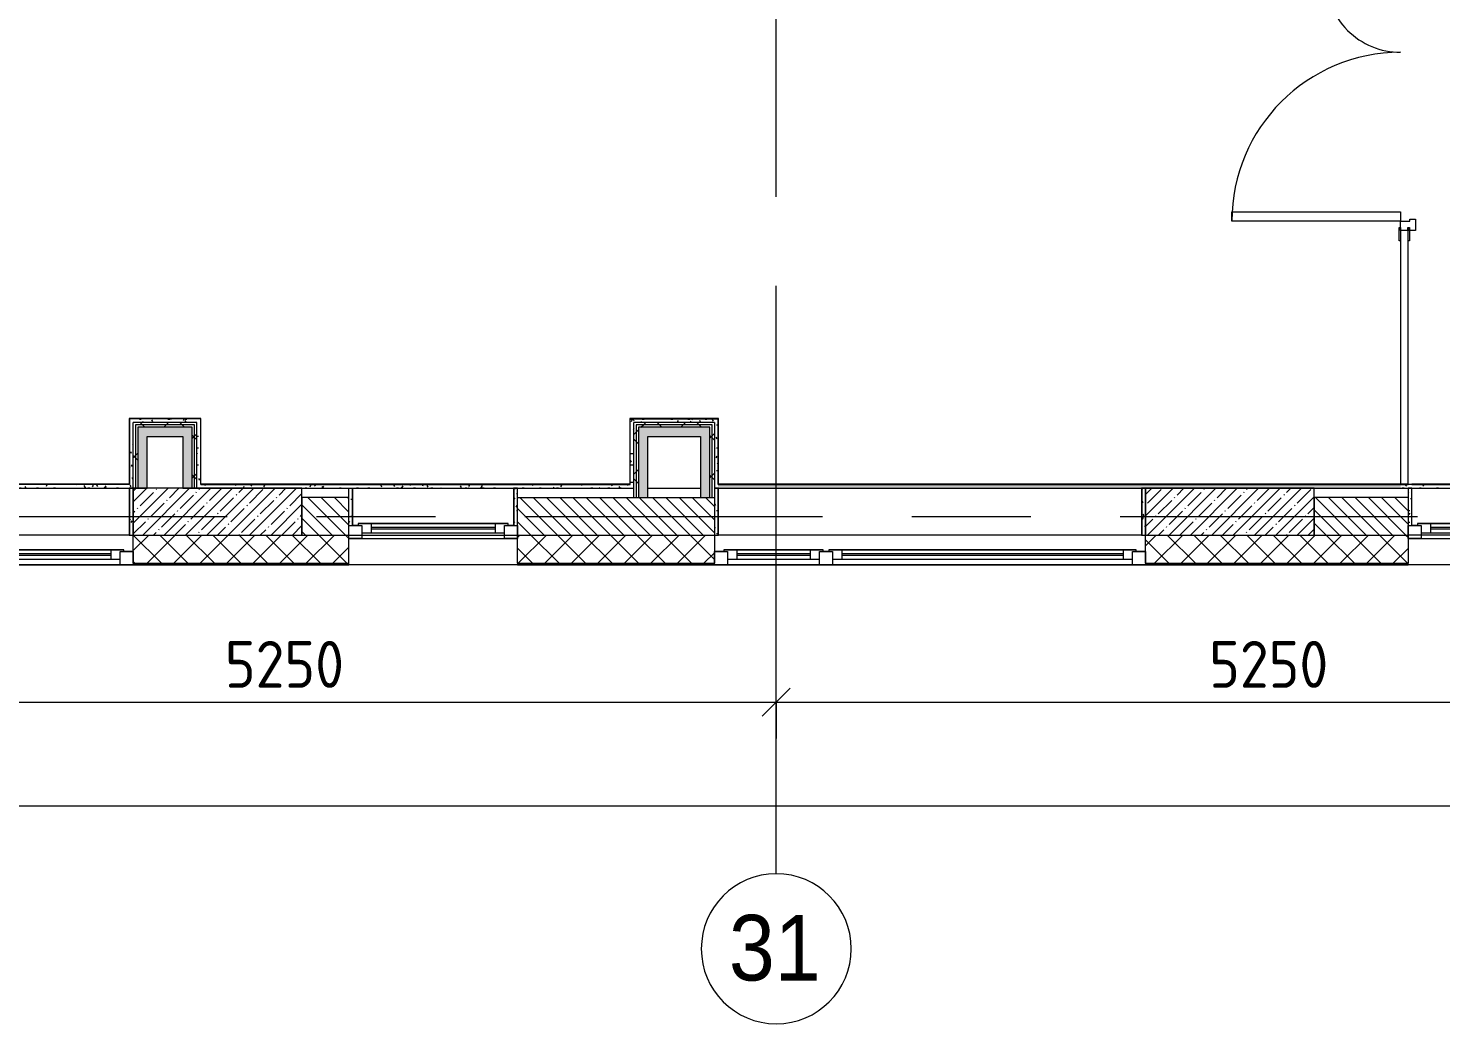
# Model space of a CAD drawing. Header units: millimetres. Extents: x 81632 to 272167, y -8553 to 29000.
# Drawn here: x 111970 to 119504, y -2706 to 2603 of the extents above; entities that cross this region are included whole.
import ezdxf

# ---------------------------------------------------------------- set-up
doc = ezdxf.new("R2010")
doc.units = ezdxf.units.MM
doc.linetypes.add('Осевая', pattern=[3175, 635, -476.25, 1587.5, -476.25])
for name, color, linetype, lineweight in [('A-ANNO-DIMS', 7, 'Continuous', 9), ('A-ANNO-DIMS-100', 7, 'Continuous', 9), ('A-GLAZ', 7, 'Continuous', 9), ('A-GLAZ-1', 7, 'Continuous', 13), ('A-WALL', 7, 'Continuous', 9), ('I-WALL', 7, 'Continuous', 9), ('S-COLS', 7, 'Continuous', 9), ('Оси', 7, 'Continuous', 9), ('Оси-1', 7, 'Continuous', 20), ('Оси-2', 7, 'Осевая', 9)]:
    doc.layers.add(name, color=color, linetype=linetype, lineweight=lineweight)
for name, color, linetype, lineweight, true_color in [('A-DOOR-1', 1, 'Continuous', 9, 0xff0000), ('A-DOOR-2', 1, 'Continuous', 13, 0xff0000), ('A-DOOR-FRAM-1', 1, 'Continuous', 13, 0xff0000), ('A-WALL-1', 7, 'Continuous', 9, 0x3c3c3c), ('A-WALL-FNSH-1', 7, 'Continuous', 9, 0x3c3c3c)]:
    doc.layers.add(name, color=color, linetype=linetype, lineweight=lineweight, true_color=true_color)
doc.styles.add('Arial', font='arial.ttf', dxfattribs={"width": 0.9, "height": 350})
doc.styles.add('ISOCPEUR', font='isocpeur.ttf', dxfattribs={"width": 0.9, "height": 250})
doc.dimstyles.new('ISO-2_5_0_9К_БОЛЬШОЙ', dxfattribs={"dimscale": 304.8, "dimtxt": 248.995294, "dimasz": 0.492126, "dimexe": 0.393701, "dimexo": 0.984252, "dimgap": 0, "dimtad": 1, "dimdec": 0, "dimrnd": 10, "dimzin": 0, "dimdsep": 46, "dimtxsty": 'ISOCPEUR', "dimblk1": 'OBLIQUE', "dimblk2": 'OBLIQUE', "dimsah": 1, "dimcen": 0.09, "dimdle": 0.393701, "dimazin": 0, "dimtfac": 1, "dimtdec": 4, "dimtix": 1, "dimtmove": 0, "dimatfit": 3, "dimfxl": 1, "dimtvp": 1, "dimtolj": 1, "dimtzin": 0, "dimarcsym": 2})
pattern_1 = [(45, (0, 0), (-57.024626, 57.024626), []), (45, (57.025, 0), (-57.024626, 57.024626), [100.806, -20.161, 3.353, -16.808])]
pattern_2 = [(0, (0, 0), (121.92, 30.48), [10.058, -81.382, 10.058, -81.382, -487.68]), (0, (0, 0), (121.92, 30.48), [-182.88, 10.058, -172.822, 10.058, -81.382, -213.36]), (0, (0, 0), (121.92, 30.48), [-457.2, 10.058, -50.902, 10.058, -142.342]), (120, (45.72, 15.24), (-87.356454, 90.345817), [10.058, -81.382, 10.058, -81.382, -487.68]), (120, (45.72, 15.24), (-87.356454, 90.345817), [-182.88, 10.058, -172.822, 10.058, -81.382, -213.36]), (120, (45.72, 15.24), (-87.356454, 90.345817), [-457.2, 10.058, -50.902, 10.058, -142.342]), (240, (60.96, 76.2), (-34.563546, -120.825817), [10.058, -81.382, 10.058, -81.382, -487.68]), (240, (60.96, 76.2), (-34.563546, -120.825817), [-182.88, 10.058, -172.822, 10.058, -81.382, -213.36]), (240, (60.96, 76.2), (-34.563546, -120.825817), [-457.2, 10.058, -50.902, 10.058, -142.342])]
pattern_3 = [(45, (0, 0), (-106.06602, 106.06602), []), (135, (0, 0), (-106.06602, -106.06602), [])]

# ---------------------------------------------------------------- blocks, each defined once
blk = doc.blocks.new('120_Окно_СКБ_1Ст - 120_Окно_СКБ_1Ст 900х2500_h_ с форточкой-V2-План заполнения и маркировки дверных проемов 2 этажа в осях 23-33')
at = {"layer": 'A-GLAZ'}
for p, q in [((450, -57), (-450, -57)), ((-430, -127), (-400, -127)), ((-330, -107), (330, -107)), ((330, -117), (-330, -117)), ((400, -127), (430, -127))]:
    blk.add_line(p, q, dxfattribs=at)
at = {"layer": 'A-GLAZ-1'}
for p, q in [((-450, -127), (-450, -57)), ((-450, -57), (-380, -57)), ((-380, -57), (-380, -127)), ((380, -127), (380, -57)), ((380, -57), (450, -57)), ((450, -57), (450, -127)), ((-380, -127), (-450, -127)), ((-380, -127), (-400, -127)), ((-400, -127), (-400, -137)), ((-400, -137), (400, -137)), ((400, -137), (-400, -137)), ((380, -87), (-380, -87)), ((-380, -87), (-380, -127)), ((-330, -137), (-330, -87)), ((330, -137), (330, -87)), ((380, -127), (380, -87)), ((450, -127), (380, -127)), ((400, -127), (380, -127)), ((400, -137), (400, -127))]:
    blk.add_line(p, q, dxfattribs=at)
blk = doc.blocks.new('120_Окно_СКБ_2Ст_Фрамуга сверху - 120_Окно_СКБ_2Ст_2300х2500_h_ ДОО-22877051-План заполнения и маркировки дверных проемов 2 этажа в осях 23-33')
at = {"layer": 'A-GLAZ'}
for p, q in [((1150, 83), (-1150, 83)), ((-1080, 83), (1080, 83)), ((-1150, 13), (-1100, 13)), ((-1030, 33), (470, 33)), ((470, 23), (-1030, 23)), ((540, 13), (570, 13)), ((540, 13), (570, 13)), ((640, 33), (1030, 33)), ((1030, 23), (640, 23)), ((1100, 13), (1150, 13))]:
    blk.add_line(p, q, dxfattribs=at)
at = {"layer": 'A-GLAZ-1'}
for p, q in [((-1150, 13), (-1150, 83)), ((-1150, 83), (-1080, 83)), ((-1080, 83), (-1080, 13)), ((520, 13), (520, 83)), ((520, 83), (590, 83)), ((590, 83), (590, 13)), ((1080, 13), (1080, 83)), ((1080, 83), (1150, 83)), ((1150, 83), (1150, 13)), ((-1080, 13), (-1150, 13)), ((-1080, 13), (-1100, 13)), ((-1100, 13), (-1100, 3)), ((-1100, 3), (540, 3)), ((540, 3), (-1100, 3)), ((520, 53), (-1080, 53)), ((-1080, 53), (-1080, 13)), ((-1030, 3), (-1030, 53)), ((470, 3), (470, 53)), ((520, 13), (520, 53)), ((590, 13), (520, 13)), ((540, 13), (520, 13)), ((540, 3), (540, 13)), ((590, 13), (570, 13)), ((570, 13), (570, 3)), ((570, 3), (1100, 3)), ((1100, 3), (570, 3)), ((1080, 53), (590, 53)), ((590, 53), (590, 13)), ((640, 3), (640, 53)), ((1030, 3), (1030, 53)), ((1080, 13), (1080, 53)), ((1150, 13), (1080, 13)), ((1100, 13), (1080, 13)), ((1100, 3), (1100, 13))]:
    blk.add_line(p, q, dxfattribs=at)
blk = doc.blocks.new('120_Окно_СКБ_1Ст - 120_Окно_СКБ_1Ст 900х2500_h_ с форточкой-22876796-План заполнения и маркировки дверных проемов 2 этажа в осях 23-33')
at = {"layer": 'A-GLAZ'}
for p, q in [((450, -57), (-450, -57)), ((-430, -127), (-400, -127)), ((-330, -107), (330, -107)), ((330, -117), (-330, -117)), ((400, -127), (430, -127))]:
    blk.add_line(p, q, dxfattribs=at)
at = {"layer": 'A-GLAZ-1'}
for p, q in [((-450, -127), (-450, -57)), ((-450, -57), (-380, -57)), ((-380, -57), (-380, -127)), ((380, -127), (380, -57)), ((380, -57), (450, -57)), ((450, -57), (450, -127)), ((-380, -127), (-450, -127)), ((-380, -127), (-400, -127)), ((-400, -127), (-400, -137)), ((-400, -137), (400, -137)), ((400, -137), (-400, -137)), ((380, -87), (-380, -87)), ((-380, -87), (-380, -127)), ((-330, -137), (-330, -87)), ((330, -137), (330, -87)), ((380, -127), (380, -87)), ((450, -127), (380, -127)), ((400, -127), (380, -127)), ((400, -137), (400, -127))]:
    blk.add_line(p, q, dxfattribs=at)
blk = doc.blocks.new('110_Дверь_СКБ_2Ст - Д-5_п__в составе перегородки _не входит в спец__-32680317-План заполнения и маркировки дверных проемов 2 этажа в осях 23-33')
at = {"layer": 'A-DOOR-1'}
for centre, radius, start, end in [((-637.5, -20), 400, 270, 0), ((662.5, -20), 900, 180, 270)]:
    blk.add_arc(centre, radius, start, end, dxfattribs=at)
at = {"layer": 'A-DOOR-2'}
for p, q in [((-637.5, -20), (-587.5, -20)), ((-637.5, -420), (-637.5, -20)), ((-587.5, -20), (-587.5, -420)), ((612.5, -20), (662.5, -20)), ((612.5, -920), (612.5, -20)), ((662.5, -20), (662.5, -920)), ((-587.5, -420), (-637.5, -420)), ((662.5, -920), (612.5, -920))]:
    blk.add_line(p, q, dxfattribs=at)
at = {"layer": 'A-DOOR-FRAM-1'}
for p, q in [((-742.5, 28), (-672.5, 28)), ((-742.5, 20), (-742.5, 28)), ((-672.5, 20), (-742.5, 20)), ((-687.5, 60), (-627.5, 60)), ((-687.5, -20), (-687.5, 60)), ((-687.5, 20), (-672.5, 20)), ((-687.5, 19), (-687.5, 20)), ((-672.5, 19), (-687.5, 19)), ((-672.5, 28), (-672.5, 20)), ((-672.5, 20), (-672.5, 19)), ((-637.5, 30), (-637.5, -20)), ((-627.5, 30), (-637.5, 30)), ((-627.5, 60), (-627.5, 30)), ((652.5, 60), (712.5, 60)), ((652.5, 30), (652.5, 60)), ((662.5, 30), (652.5, 30)), ((662.5, -20), (662.5, 30)), ((697.5, 20), (697.5, 28)), ((697.5, 28), (767.5, 28)), ((697.5, 19), (697.5, 20)), ((697.5, 20), (712.5, 20)), ((767.5, 20), (697.5, 20)), ((712.5, 19), (697.5, 19)), ((712.5, 60), (712.5, -20)), ((712.5, 20), (712.5, 19)), ((767.5, 28), (767.5, 20)), ((-742.5, -20), (-672.5, -20)), ((-742.5, -28), (-742.5, -20)), ((-672.5, -28), (-742.5, -28)), ((-637.5, -20), (-687.5, -20)), ((-672.5, -20), (-672.5, -28)), ((712.5, -20), (662.5, -20)), ((697.5, -28), (697.5, -20)), ((697.5, -20), (767.5, -20)), ((767.5, -28), (697.5, -28)), ((767.5, -20), (767.5, -28))]:
    blk.add_line(p, q, dxfattribs=at)
blk = doc.blocks.new('Ось сетки - D8-29747960-План заполнения и маркировки дверных проемов 2 этажа в осях 23-33')
at = {"layer": 'Оси-1'}
for start, end in [(360, 180), (180, 360)]:
    blk.add_arc((0, 0), 4, start, end, dxfattribs=at)
blk = doc.blocks.new('DIMBLOCK23-План заполнения и маркировки дверных проемов 2 этажа в осях 23-33')
at = {"layer": 'A-ANNO-DIMS-100'}
for p, q in [((110710, -1185.1), (110710, -871.1)), ((115960, -1185.1), (115960, -871.1)), ((110710, -991.1), (115960, -991.1)), ((110710, -991.1), (110710, -1185.1)), ((115960, -991.1), (115960, -1185.1))]:
    blk.add_line(p, q, dxfattribs=at)
at = {"layer": 'A-ANNO-DIMS-100', "lineweight": 20}
for p, q in [((110710, -991.1), (110785, -916.1)), ((115960, -991.1), (116035, -916.1)), ((110710, -991.1), (110635, -1066.1)), ((115960, -991.1), (115885, -1066.1))]:
    blk.add_line(p, q, dxfattribs=at)
at = {"layer": 'A-ANNO-DIMS-100', "color": 0, "insert": (113019, -664.5), "char_height": 250, "width": 758.478, "attachment_point": 1, "line_spacing_factor": 1.149209, "style": 'ISOCPEUR'}
blk.add_mtext('5250', dxfattribs=at)
blk = doc.blocks.new('_Oblique')
at = {"color": 0, "linetype": 'ByBlock', "lineweight": -2}
blk.add_line((-0.5, -0.5), (0.5, 0.5), dxfattribs=at)
blk = doc.blocks.new('DIMBLOCK24-План заполнения и маркировки дверных проемов 2 этажа в осях 23-33')
at = {"layer": 'A-ANNO-DIMS-100'}
for p, q in [((115960, -1185.1), (115960, -871.1)), ((121210, -1185.1), (121210, -871.1)), ((115960, -991.1), (121210, -991.1)), ((115960, -991.1), (115960, -1185.1)), ((121210, -991.1), (121210, -1185.1))]:
    blk.add_line(p, q, dxfattribs=at)
at = {"layer": 'A-ANNO-DIMS-100', "lineweight": 20}
for p, q in [((115960, -991.1), (116035, -916.1)), ((121210, -991.1), (121285, -916.1)), ((115960, -991.1), (115885, -1066.1)), ((121210, -991.1), (121135, -1066.1))]:
    blk.add_line(p, q, dxfattribs=at)
at = {"layer": 'A-ANNO-DIMS-100', "color": 0, "insert": (118269, -664.5), "char_height": 250, "width": 758.478, "attachment_point": 1, "line_spacing_factor": 1.149209, "style": 'ISOCPEUR'}
blk.add_mtext('5250', dxfattribs=at)
blk = doc.blocks.new('DIMBLOCK46-План заполнения и маркировки дверных проемов 2 этажа в осях 23-33')
at = {"layer": 'A-ANNO-DIMS-100'}
for p, q in [((84560, -1737.9), (84560, -1424)), ((125010, -1737.9), (125010, -1424)), ((84440, -1544), (125130, -1544)), ((84560, -1544), (84560, -1737.9)), ((125010, -1544), (125010, -1737.9))]:
    blk.add_line(p, q, dxfattribs=at)
at = {"layer": 'A-ANNO-DIMS-100', "lineweight": 20}
for p, q in [((84560, -1544), (84635, -1469)), ((125010, -1544), (125085, -1469)), ((84560, -1544), (84485, -1619)), ((125010, -1544), (124935, -1619))]:
    blk.add_line(p, q, dxfattribs=at)
at = {"layer": 'A-ANNO-DIMS-100', "color": 0, "insert": (104366, -1217.4), "char_height": 250, "width": 1005.558, "attachment_point": 1, "line_spacing_factor": 1.149209, "style": 'ISOCPEUR'}
blk.add_mtext('40450', dxfattribs=at)

msp = doc.modelspace()

# ---------------------------------------------------------------- hatches: boundary and pattern name
at = {"layer": 'A-WALL'}
h = msp.add_hatch(dxfattribs=at)
h.set_pattern_fill('FP_3', color=256, style=0, pattern_type=2)
h.set_pattern_definition([(135, (0, 0), (-35.35534, -35.35534), [])])
h.paths.add_polyline_path([(122030, -100), (122830, -100), (122830, 100), (122030, 100)])
h.paths.add_polyline_path([(119330, -100), (119330, 100), (118830, 100), (118830, -100)])
h.paths.add_polyline_path([(113680, -100), (113680, 100), (113430, 100), (113430, -100)])
h.paths.add_polyline_path([(115630, -100), (115630, 100), (114580, 100), (114580, -100), (115091.5, -100)])
h.paths.add_polyline_path([(110005.5, -100), (110230, -100), (110230, 100), (108930, 100), (108930, -100)])
h.paths.add_polyline_path([(103780, -100), (104830, -100), (104830, 100), (103780, 100)])
h.paths.add_polyline_path([(102880, -100), (102880, 100), (102630, 100), (102630, -100)])
h.paths.add_polyline_path([(100830, -100), (101730, -100), (101730, 100), (100830, 100)])
h.paths.add_polyline_path([(99030, -100), (99030, 100), (95680, 100), (95680, -100), (97290.5, -100)])
h.paths.add_polyline_path([(94780, -100), (94780, 100), (94530, 100), (94530, -100), (94747.5, -100)])
h.paths.add_polyline_path([(92730, -100), (92730, 100), (91930, 100), (91930, -100), (92204.5, -100)])
h = msp.add_hatch(dxfattribs=at)
h.set_pattern_fill('FP_1', color=256, style=0, pattern_type=2)
h.set_pattern_definition([(45, (0, 0), (-70.71068, 70.71068), []), (135, (0, 0), (-70.71068, -70.71068), [])])
h.paths.add_polyline_path([(125080, -250), (125080, -100), (123730, -100), (123730, -250), (123991.9, -250)])
h.paths.add_polyline_path([(122830, -250), (122830, -100), (122030, -100), (122030, -250), (122720.4, -250)])
h.paths.add_polyline_path([(121130, -250), (121130, -100), (120230, -100), (120230, -250), (120813.2, -250)])
h.paths.add_polyline_path([(117930, -250), (119330, -250), (119330, -100), (117930, -100)])
h.paths.add_polyline_path([(115091.5, -250), (115630, -250), (115630, -100), (114580, -100), (114580, -250)])
h.paths.add_polyline_path([(112548.5, -250), (113680, -250), (113680, -100), (112530, -100), (112530, -250)])
h.paths.add_polyline_path([(110230, -250), (110230, -100), (108930, -100), (108930, -250), (110005.5, -250)])
h.paths.add_polyline_path([(107130, -250), (108030, -250), (108030, -100), (107130, -100)])
h.paths.add_polyline_path([(104830, -250), (104830, -100), (103780, -100), (103780, -250)])
h.paths.add_polyline_path([(102880, -250), (102880, -100), (100830, -100), (100830, -250), (102376.5, -250)])
h.paths.add_polyline_path([(99030, -250), (99930, -250), (99930, -100), (95680, -100), (95680, -250), (97290.5, -250)])
h.paths.add_polyline_path([(93630, -250), (94780, -250), (94780, -100), (93630, -100)])
h.paths.add_polyline_path([(91930, -250), (92730, -250), (92730, -100), (91930, -100)])
h.paths.add_polyline_path([(90933, -250), (91030, -250), (91030, -100), (89210, -100), (89210, -250), (89661.5, -250)])
at = {"layer": 'I-WALL'}
h = msp.add_hatch(dxfattribs=at)
h.set_pattern_fill('FP_38', color=256, style=0, pattern_type=2)
h.set_pattern_definition(pattern_2)
h.paths.add_polyline_path([(112530, 170), (112530, 520), (112510, 520), (112510, 170)])
h = msp.add_hatch(dxfattribs=at)
h.set_pattern_fill('FP_38', color=256, style=0, pattern_type=2)
h.set_pattern_definition(pattern_2)
h.paths.add_polyline_path([(112870, 500), (112890, 500), (112890, 520), (112530, 520), (112530, 500), (112548.5, 500)])
h = msp.add_hatch(dxfattribs=at)
h.set_pattern_fill('FP_39', color=256, style=0, pattern_type=2)
h.set_pattern_definition(pattern_3)
h.paths.add_polyline_path([(112542.5, 150), (112542.5, 500), (112530, 500), (112530, 150)])
h = msp.add_hatch(dxfattribs=at)
h.set_pattern_fill('FP_39', color=256, style=0, pattern_type=2)
h.set_pattern_definition(pattern_3)
h.paths.add_polyline_path([(112857.5, 487.5), (112870, 487.5), (112870, 500), (112542.5, 500), (112542.5, 487.5), (112605, 487.5)])
h = msp.add_hatch(dxfattribs=at)
h.set_pattern_fill('FP_39', color=256, style=0, pattern_type=2)
h.set_pattern_definition(pattern_3)
h.paths.add_polyline_path([(112555, 150), (112555, 487.5), (112542.5, 487.5), (112542.5, 150), (112548.5, 150)])
h = msp.add_hatch(dxfattribs=at)
h.set_pattern_fill('FP_39', color=256, style=0, pattern_type=2)
h.set_pattern_definition(pattern_3)
h.paths.add_polyline_path([(112845, 475), (112857.5, 475), (112857.5, 487.5), (112555, 487.5), (112555, 475), (112605, 475)])
for points in [[(112605, 150), (112605, 475), (112555, 475), (112555, 150)], [(112795, 425), (112845, 425), (112845, 475), (112605, 475), (112605, 425)], [(115225, 100), (115275, 100), (115275, 475), (115225, 475), (115225, 134)], [(115555, 425), (115605, 425), (115605, 475), (115275, 475), (115275, 425), (115409.3, 425)], [(112845, 150), (112845, 425), (112795, 425), (112795, 150)], [(115605, 100), (115605, 425), (115555, 425), (115555, 100)]]:
    msp.add_hatch(color=256, dxfattribs=at).paths.add_polyline_path(points)
h = msp.add_hatch(dxfattribs=at)
h.set_pattern_fill('FP_39', color=256, style=0, pattern_type=2)
h.set_pattern_definition(pattern_3)
h.paths.add_polyline_path([(112845, 150), (112857.5, 150), (112857.5, 475), (112845, 475), (112845, 425)])
h = msp.add_hatch(dxfattribs=at)
h.set_pattern_fill('FP_39', color=256, style=0, pattern_type=2)
h.set_pattern_definition(pattern_3)
h.paths.add_polyline_path([(112857.5, 150), (112870, 150), (112870, 487.5), (112857.5, 487.5), (112857.5, 425)])
h = msp.add_hatch(dxfattribs=at)
h.set_pattern_fill('FP_38', color=256, style=0, pattern_type=2)
h.set_pattern_definition(pattern_2)
h.paths.add_polyline_path([(112890, 150), (112890, 500), (112870, 500), (112870, 150)])
h = msp.add_hatch(dxfattribs=at)
h.set_pattern_fill('FP_38', color=256, style=0, pattern_type=2)
h.set_pattern_definition(pattern_2)
h.paths.add_polyline_path([(115200, 150), (115200, 520), (115180, 520), (115180, 150)])
h = msp.add_hatch(dxfattribs=at)
h.set_pattern_fill('FP_38', color=256, style=0, pattern_type=2)
h.set_pattern_definition(pattern_2)
h.paths.add_polyline_path([(115630, 500), (115650, 500), (115650, 520), (115200, 520), (115200, 500), (115409.3, 500)])
h = msp.add_hatch(dxfattribs=at)
h.set_pattern_fill('FP_39', color=256, style=0, pattern_type=2)
h.set_pattern_definition(pattern_3)
h.paths.add_polyline_path([(115200, 100), (115212.5, 100), (115212.5, 500), (115200, 500), (115200, 134)])
h = msp.add_hatch(dxfattribs=at)
h.set_pattern_fill('FP_39', color=256, style=0, pattern_type=2)
h.set_pattern_definition(pattern_3)
h.paths.add_polyline_path([(115630, 487.5), (115630, 500), (115212.5, 500), (115212.5, 487.5), (115617.5, 487.5)])
h = msp.add_hatch(dxfattribs=at)
h.set_pattern_fill('FP_39', color=256, style=0, pattern_type=2)
h.set_pattern_definition(pattern_3)
h.paths.add_polyline_path([(115212.5, 100), (115225, 100), (115225, 487.5), (115212.5, 487.5), (115212.5, 134)])
h = msp.add_hatch(dxfattribs=at)
h.set_pattern_fill('FP_39', color=256, style=0, pattern_type=2)
h.set_pattern_definition(pattern_3)
h.paths.add_polyline_path([(115617.5, 475), (115617.5, 487.5), (115225, 487.5), (115225, 475), (115605, 475)])
h = msp.add_hatch(dxfattribs=at)
h.set_pattern_fill('FP_39', color=256, style=0, pattern_type=2)
h.set_pattern_definition(pattern_3)
h.paths.add_polyline_path([(115605, 100), (115617.5, 100), (115617.5, 475), (115605, 475), (115605, 134)])
h = msp.add_hatch(dxfattribs=at)
h.set_pattern_fill('FP_39', color=256, style=0, pattern_type=2)
h.set_pattern_definition(pattern_3)
h.paths.add_polyline_path([(115630, 100), (115630, 487.5), (115617.5, 487.5), (115617.5, 100)])
h = msp.add_hatch(dxfattribs=at)
h.set_pattern_fill('FP_38', color=256, style=0, pattern_type=2)
h.set_pattern_definition(pattern_2)
h.paths.add_polyline_path([(115650, 150), (115650, 500), (115630, 500), (115630, 150)])
h = msp.add_hatch(dxfattribs=at)
h.set_pattern_fill('FP_38', color=256, style=0, pattern_type=2)
h.set_pattern_definition(pattern_2)
h.paths.add_polyline_path([(112530, 150), (112530, 170), (109770, 170), (109770, 150), (111277, 150)])
h = msp.add_hatch(dxfattribs=at)
h.set_pattern_fill('FP_38', color=256, style=0, pattern_type=2)
h.set_pattern_definition(pattern_2)
h.paths.add_polyline_path([(112890, 150), (115180, 150), (115180, 170), (112890, 170)])
h = msp.add_hatch(dxfattribs=at)
h.set_pattern_fill('FP_38', color=256, style=0, pattern_type=2)
h.set_pattern_definition(pattern_2)
h.paths.add_polyline_path([(115650, 150), (119290, 150), (119290, 170), (115650, 170)])
h = msp.add_hatch(dxfattribs=at)
h.set_pattern_fill('FP_38', color=256, style=0, pattern_type=2)
h.set_pattern_definition(pattern_2)
h.paths.add_polyline_path([(120177.4, 150), (120790, 150), (120790, 170), (119290, 170), (119290, 150)])
h = msp.add_hatch(dxfattribs=at)
h.set_pattern_fill('FP_38', color=256, style=0, pattern_type=2)
h.set_pattern_definition(pattern_2)
h.paths.add_polyline_path([(112530, -100), (112530, 150), (112510, 150), (112510, -100)])
h = msp.add_hatch(dxfattribs=at)
h.set_pattern_fill('FP_38', color=256, style=0, pattern_type=2)
h.set_pattern_definition(pattern_2)
h.paths.add_polyline_path([(113700, -48), (113700, 150), (113680, 150), (113680, -48)])
h = msp.add_hatch(dxfattribs=at)
h.set_pattern_fill('FP_38', color=256, style=0, pattern_type=2)
h.set_pattern_definition(pattern_2)
h.paths.add_polyline_path([(114580, -48), (114580, 150), (114560, 150), (114560, -48)])
h = msp.add_hatch(dxfattribs=at)
h.set_pattern_fill('FP_38', color=256, style=0, pattern_type=2)
h.set_pattern_definition(pattern_2)
h.paths.add_polyline_path([(115650, -100), (115650, 150), (115630, 150), (115630, -100)])
h = msp.add_hatch(dxfattribs=at)
h.set_pattern_fill('FP_38', color=256, style=0, pattern_type=2)
h.set_pattern_definition(pattern_2)
h.paths.add_polyline_path([(117930, -100), (117930, 150), (117910, 150), (117910, -100)])
h = msp.add_hatch(dxfattribs=at)
h.set_pattern_fill('FP_38', color=256, style=0, pattern_type=2)
h.set_pattern_definition(pattern_2)
h.paths.add_polyline_path([(119350, -48), (119350, 150), (119330, 150), (119330, -48)])
at = {"layer": 'S-COLS'}
h = msp.add_hatch(dxfattribs=at)
h.set_pattern_fill('FP_2', color=256, style=0, pattern_type=2)
h.set_pattern_definition(pattern_1)
h.paths.add_polyline_path([(112548.5, -100), (113430, -100), (113430, 150), (112530, 150), (112530, -100)])
h = msp.add_hatch(dxfattribs=at)
h.set_pattern_fill('FP_2', color=256, style=0, pattern_type=2)
h.set_pattern_definition(pattern_1)
h.paths.add_polyline_path([(117930, -100), (118830, -100), (118830, 150), (117930, 150)])

# ---------------------------------------------------------------- linework, layer by layer
at = {"layer": 'A-WALL'}
for p, q in [((112542.5, 487.5), (112542.5, 150)), ((112857.5, 487.5), (112542.5, 487.5)), ((112555, 475), (112555, 150)), ((112845, 475), (112555, 475)), ((112845, 150), (112845, 475)), ((112857.5, 150), (112857.5, 487.5)), ((115180, 170), (115180, 520)), ((115212.5, 487.5), (115212.5, 100)), ((115617.5, 487.5), (115212.5, 487.5)), ((115225, 475), (115225, 100)), ((115605, 475), (115225, 475)), ((115605, 100), (115605, 475)), ((115617.5, 100), (115617.5, 487.5)), ((112890, 170), (115180, 170)), ((113430, 100), (113430, -100)), ((118830, 100), (118830, -100)), ((112510, -100), (115630, -100)), ((113430, -100), (113680, -100)), ((114580, -100), (115650, -100)), ((117910, -100), (119330, -100)), ((118830, -100), (119330, -100)), ((112530, -258), (110230, -258)), ((112530, -250), (113680, -250)), ((112530, -253), (113680, -253)), ((114580, -258), (113680, -258)), ((114580, -250), (115630, -250)), ((114580, -253), (115630, -253)), ((117930, -258), (115630, -258)), ((117930, -250), (119330, -250)), ((117930, -253), (119330, -253)), ((120230, -258), (119330, -258))]:
    msp.add_line(p, q, dxfattribs=at)
at = {"layer": 'A-WALL-1'}
for p, q in [((119290, 1470), (119290, 170)), ((119330, 170), (119330, 1470)), ((112510, 520), (112510, 170)), ((112890, 520), (112510, 520)), ((112870, 500), (112530, 500)), ((112530, 150), (112530, 500)), ((112870, 150), (112870, 500)), ((112890, 170), (112890, 520)), ((115630, 500), (115200, 500)), ((115200, 100), (115200, 500)), ((115630, 500), (115630, -250)), ((115650, 520), (115650, 520)), ((115650, 170), (115650, 520)), ((112605, 150), (112605, 425)), ((112605, 425), (112795, 425)), ((112795, 425), (112795, 150)), ((115275, 100), (115275, 425)), ((115275, 425), (115555, 425)), ((115555, 425), (115555, 100)), ((112510, 170), (109770, 170)), ((120770, 170), (115650, 170)), ((109750, 150), (112530, 150)), ((112530, 150), (112510, 150)), ((112510, 150), (112510, -100)), ((112530, 150), (112605, 150)), ((112530, -250), (112530, 150)), ((112795, 150), (115200, 150)), ((113680, 100), (113430, 100)), ((113680, -250), (113680, 150)), ((113700, -48), (113700, 150)), ((114580, 150), (114560, 150)), ((114560, 150), (114560, -48)), ((114580, -250), (114580, 150)), ((114580, 100), (115630, 100)), ((115630, 150), (120865, 150)), ((115650, 150), (115630, 150)), ((115650, -100), (115650, 150)), ((117930, 150), (117910, 150)), ((117910, 150), (117910, -100)), ((117930, -250), (117930, 150)), ((119330, 100), (118830, 100)), ((119350, 150), (119330, 150)), ((119330, 150), (119330, -250)), ((119350, -48), (119350, 150)), ((113680, -48), (113700, -48)), ((114560, -48), (114580, -48)), ((119330, -48), (119350, -48))]:
    msp.add_line(p, q, dxfattribs=at)
at = {"layer": 'A-WALL-FNSH-1'}
for p, q in [((112509, 521), (112509, 171)), ((112891, 521), (112509, 521)), ((112891, 171), (112891, 521)), ((115651, 521), (115179, 521)), ((115179, 521), (115179, 171)), ((115180, 520), (115650, 520)), ((115650, 520), (115650, 170)), ((115651, 171), (115651, 521)), ((112509, 171), (109771, 171)), ((115179, 171), (112891, 171)), ((115650, 170), (119330.5, 170)), ((119330.5, 171), (115651, 171)), ((119330.5, 170), (119330.5, 171)), ((120769, 171), (119350.5, 171)), ((119350.5, 171), (119350.5, 170)), ((119350.5, 170), (120770.5, 170)), ((112510, 150), (112509, 150)), ((112509, 150), (112509, -100)), ((113701, -48), (113701, 150)), ((114560, 150), (114559, 150)), ((114559, 150), (114559, -48)), ((115651, 150), (115650, 150)), ((115651, -100), (115651, 150)), ((117910, 150), (117909, 150)), ((117909, 150), (117909, -100)), ((119351, 150), (119350, 150)), ((119351, -48), (119351, 150)), ((113700, -48), (113701, -48)), ((114559, -48), (114560, -48)), ((119350, -48), (119351, -48)), ((112509, -100), (112510, -100)), ((115650, -100), (115651, -100)), ((117909, -100), (117910, -100)), ((112530, -250), (112530, -258)), ((112530, -258), (113680, -258)), ((113680, -258), (113680, -250)), ((114580, -250), (114580, -258)), ((114580, -258), (115630, -258)), ((115630, -258), (115630, -250)), ((117930, -250), (117930, -258)), ((117930, -258), (119330, -258)), ((119330, -258), (119330, -250))]:
    msp.add_line(p, q, dxfattribs=at)
at = {"layer": 'I-WALL'}
for p, q in [((115275, 150), (115555, 150)), ((112509, -100), (110250, -100)), ((117909, -100), (115650, -100)), ((120230, -100), (119330, -100))]:
    msp.add_line(p, q, dxfattribs=at)
at = {"layer": 'S-COLS'}
for p, q in [((113430, 150), (112530, 150)), ((112530, 150), (112530, -100)), ((113430, 100), (113430, 150)), ((113430, -100), (113430, 100)), ((118830, 150), (117930, 150)), ((117930, 150), (117930, -100)), ((118830, 100), (118830, 150)), ((118830, -100), (118830, 100)), ((112530, -100), (113430, -100)), ((117930, -100), (118830, -100))]:
    msp.add_line(p, q, dxfattribs=at)
at = {"layer": 'Оси'}
msp.add_line((115960, -1906.3), (115960, 593.7), dxfattribs=at)
at = {"layer": 'Оси-2'}
for p, q in [((115960, 593.7), (115960, 19415.1)), ((84932.5, 0), (122760, 0))]:
    msp.add_line(p, q, dxfattribs=at)

# ---------------------------------------------------------------- block references
at = {"layer": 'A-DOOR-1', "rotation": 270}
msp.add_blockref('110_Дверь_СКБ_2Ст - Д-5_п__в составе перегородки _не входит в спец__-32680317-План заполнения и маркировки дверных проемов 2 этажа в осях 23-33', (119310, 2237.5), dxfattribs=at)
at = {"layer": 'A-GLAZ', "rotation": 180}
for name, p in [('120_Окно_СКБ_1Ст - 120_Окно_СКБ_1Ст 900х2500_h_ с форточкой-22876796-План заполнения и маркировки дверных проемов 2 этажа в осях 23-33', (114130, -175)), ('120_Окно_СКБ_1Ст - 120_Окно_СКБ_1Ст 900х2500_h_ с форточкой-V2-План заполнения и маркировки дверных проемов 2 этажа в осях 23-33', (119780, -175)), ('120_Окно_СКБ_2Ст_Фрамуга сверху - 120_Окно_СКБ_2Ст_2300х2500_h_ ДОО-22877051-План заполнения и маркировки дверных проемов 2 этажа в осях 23-33', (111380, -175)), ('120_Окно_СКБ_2Ст_Фрамуга сверху - 120_Окно_СКБ_2Ст_2300х2500_h_ ДОО-22877051-План заполнения и маркировки дверных проемов 2 этажа в осях 23-33', (116780, -175))]:
    msp.add_blockref(name, p, dxfattribs=at)
at = {"layer": 'Оси-1', "xscale": 99.99999999999993, "yscale": 99.99999999999993, "zscale": 99.99999999999993}
msp.add_blockref('Ось сетки - D8-29747960-План заполнения и маркировки дверных проемов 2 этажа в осях 23-33', (115960, -2306.3), dxfattribs=at)

# ---------------------------------------------------------------- texts
at = {"layer": 'Оси', "insert": (115707.4, -2125.6), "char_height": 350, "width": 606.076, "attachment_point": 1, "style": 'Arial'}
msp.add_mtext('31', dxfattribs=at)

# ---------------------------------------------------------------- dimensions: what is measured, and where the dimension line sits
at = {"layer": 'A-ANNO-DIMS'}
for base, p1, p2, override, picture, middle in [((115960, -991.1), (110710, -885.1), (115960, -885.1), {"dimpost": '<>', "dimfxl": 5250}, 'DIMBLOCK23-План заполнения и маркировки дверных проемов 2 этажа в осях 23-33', (113335, -866.1)), ((121210, -991.1), (115960, -885.1), (121210, -885.1), {"dimpost": '<>', "dimfxl": 5250}, 'DIMBLOCK24-План заполнения и маркировки дверных проемов 2 этажа в осях 23-33', (118585, -866.1)), ((125010, -1544), (84560, -1437.9), (125010, -1437.9), {"dimpost": '<>', "dimfxl": 40450}, 'DIMBLOCK46-План заполнения и маркировки дверных проемов 2 этажа в осях 23-33', (104785, -1419))]:
    dim = msp.add_linear_dim(base=base, p1=p1, p2=p2, dimstyle='ISO-2_5_0_9К_БОЛЬШОЙ', override=override, dxfattribs=at)
    dim.commit()
    dim.dimension.update_dxf_attribs({"geometry": picture, "text_midpoint": middle})

doc.saveas('drawing.dxf')
